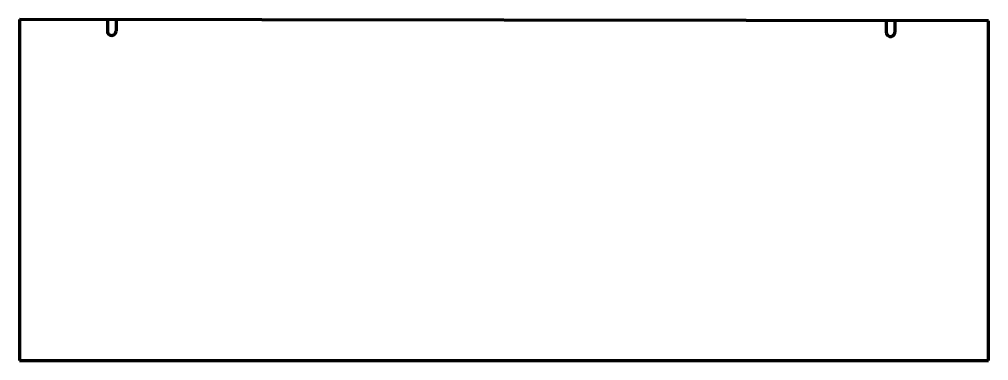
# Model space of a CAD drawing. Header units: inches. Extents: x 0 to 84, y 0 to 29.6.
import ezdxf

# ---------------------------------------------------------------- set-up
doc = ezdxf.new("R2010")
doc.units = ezdxf.units.IN
doc.header["$MEASUREMENT"] = 0
doc.layers.add('1', color=7, linetype='Continuous')

msp = doc.modelspace()

# ---------------------------------------------------------------- linework, layer by layer
at = {"color": 7, "lineweight": 90}
for p, q in [((84, 29.438), (0, 29.562)), ((0, 29.562), (0, 0)), ((84, 0), (84, 29.438)), ((0, 0), (84, 0))]:
    msp.add_line(p, q, dxfattribs=at)
at = {"layer": '1', "color": 7, "lineweight": 90}
for p, q in [((7.625, 29.551), (7.624, 28.551)), ((8.375, 29.55), (8.374, 28.55)), ((75.125, 29.451), (75.124, 28.451)), ((75.875, 29.45), (75.874, 28.45))]:
    msp.add_line(p, q, dxfattribs=at)
for centre in [(7.999, 28.551), (75.499, 28.45)]:
    msp.add_arc(centre, 0.375, 179.91474, 359.91474, dxfattribs=at)

doc.saveas('drawing.dxf')
